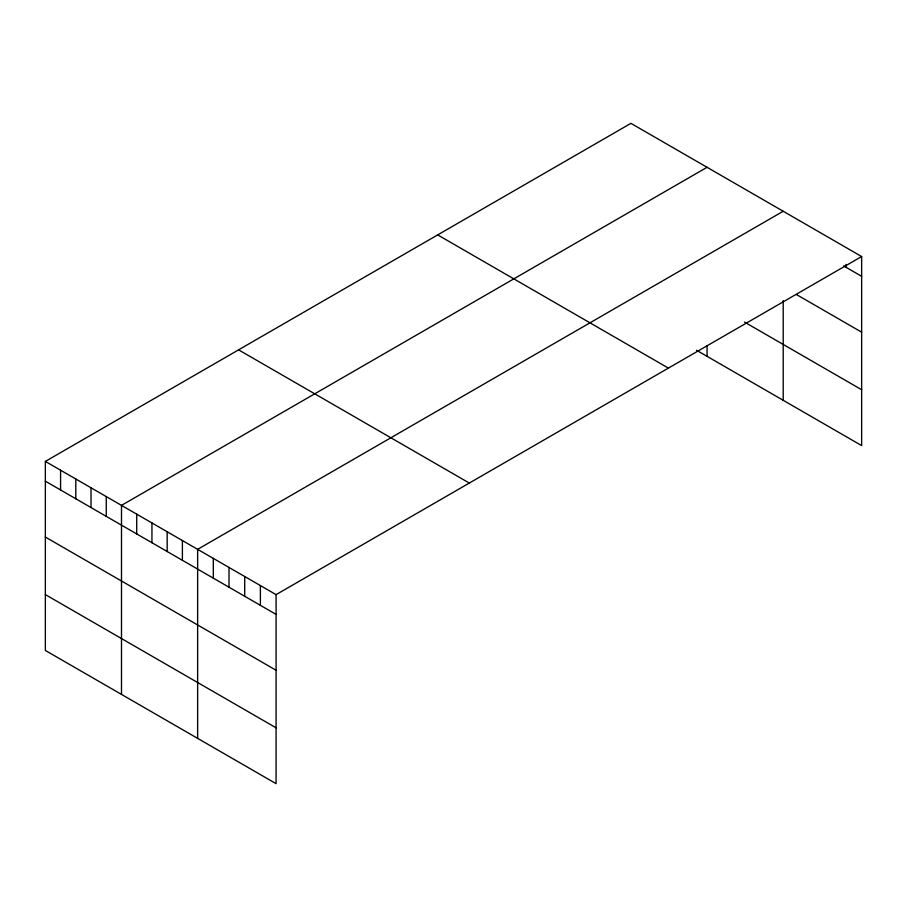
<?xml version="1.0" encoding="UTF-8"?>
<svg xmlns="http://www.w3.org/2000/svg" width="907" height="907" viewBox="0 0 907 907"><rect width="100%" height="100%" fill="white"/><g stroke="black" fill="none" stroke-linecap="round" stroke-linejoin="round"><path stroke-width="1.36" d="M861.65 256.545L276.079 594.629L276.079 783.659L45.35 650.455L45.35 461.414L630.921 123.341L861.65 256.545L861.65 445.586L696.519 350.249M707.063 167.296L121.493 505.38L121.493 694.411M783.206 211.263L197.635 549.336L197.635 738.366M843.544 265.864L861.65 276.318M796.482 294.548L861.65 332.177M744.545 322.11L861.65 389.727M437.684 234.902L668.414 368.117M238.586 349.853L469.316 483.057M45.35 461.414L276.079 594.629M45.35 481.186L276.079 614.39M45.35 537.046L276.079 670.25M45.35 594.595L276.079 727.799M845.959 264.436L845.959 267.259M783.206 300.591L783.206 400.293M707.063 345.692L707.063 356.326M260.388 585.571L260.388 605.332M244.697 576.512L244.697 596.273M229.006 567.453L229.006 587.226M213.315 558.395L213.315 578.167M182.398 540.549L182.398 560.311M167.171 531.751L167.171 551.524M151.945 522.965L151.945 542.726M136.719 514.167L136.719 533.94M106.266 496.583L106.266 516.355M91.029 487.796L91.029 507.557M75.803 478.998L75.803 498.771M60.576 470.211L60.576 489.973"/></g></svg>
